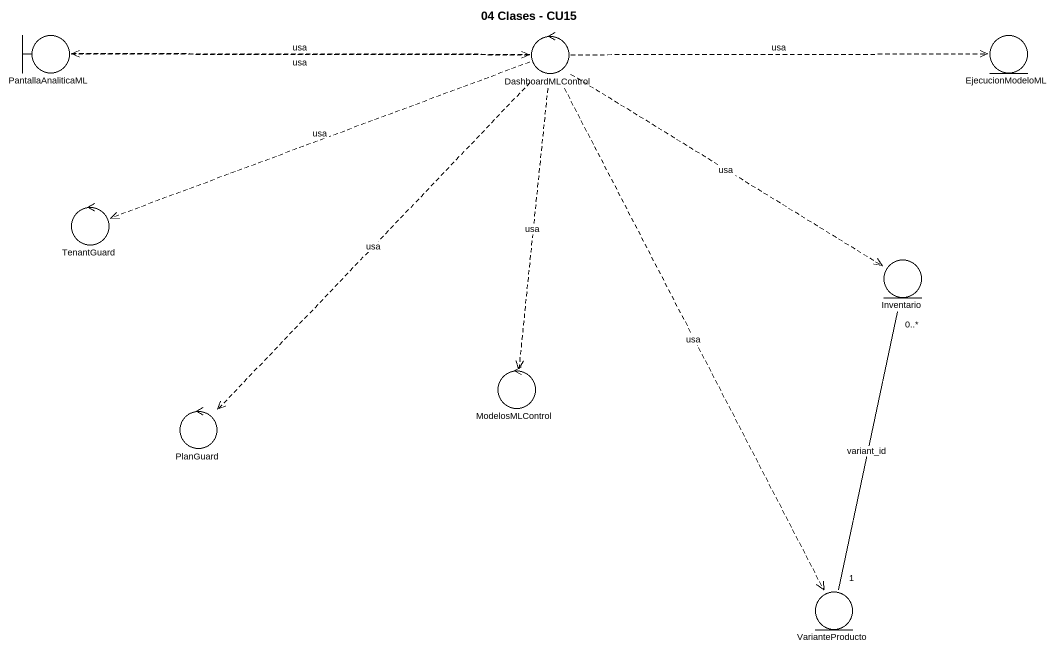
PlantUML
@startuml
title 04 Clases - CU15
boundary PantallaAnaliticaML
control DashboardMLControl
entity EjecucionModeloML
control TenantGuard
entity Inventario
control ModelosMLControl
control PlanGuard
entity VarianteProducto
PantallaAnaliticaML .right.> DashboardMLControl : usa
DashboardMLControl .left.> PantallaAnaliticaML : usa
DashboardMLControl .right.> EjecucionModeloML : usa
DashboardMLControl .left.> TenantGuard : usa
DashboardMLControl ..> Inventario : usa
DashboardMLControl ..> ModelosMLControl : usa
DashboardMLControl ..> PlanGuard : usa
DashboardMLControl ..> VarianteProducto : usa
Inventario "0..*" -- "1" VarianteProducto : variant_id
@enduml
